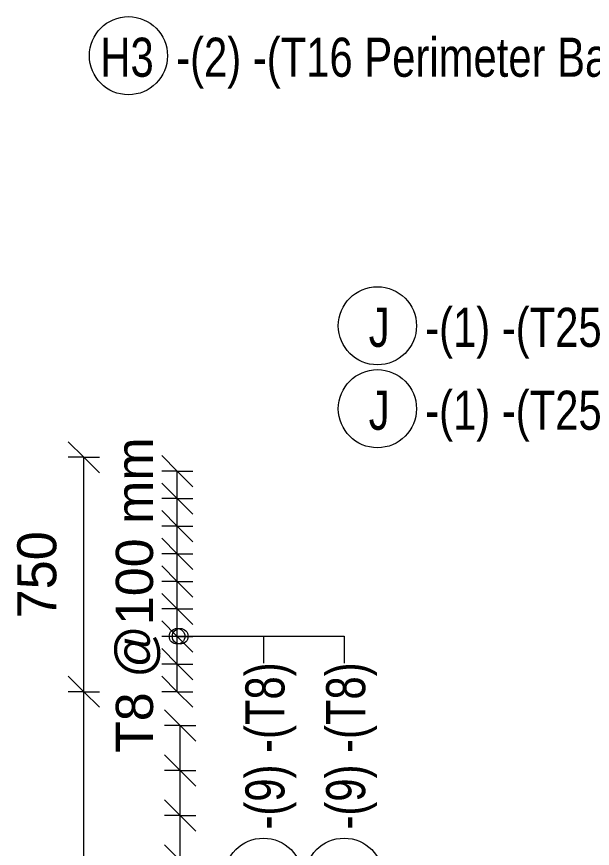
# Model space of a CAD drawing. Header units: millimetres. Extents: x -8986 to 3673, y -4076 to 6166.
# Drawn here: x -8986 to -7144, y 1789 to 4450 of the extents above; entities that cross this region are included whole.
import ezdxf

# ---------------------------------------------------------------- set-up
doc = ezdxf.new("R2010")
doc.units = ezdxf.units.MM
for name, color, linetype, lineweight in [('A-ANNO-DIMS', 211, 'Continuous', 9), ('A-ANNO-DIMS-50', 211, 'Continuous', 9), ('S-RBAR-IDEN', 171, 'Continuous', 9)]:
    doc.layers.add(name, color=color, linetype=linetype, lineweight=lineweight)
doc.styles.add('Arial_1', font='arial.ttf', dxfattribs={"height": 119.0625})
doc.styles.add('Nirmala UI Semilight', font='NirmalaS.ttf', dxfattribs={"width": 0.8, "height": 125})
doc.styles.add('Nirmala UI Semilight_1', font='NirmalaS.ttf', dxfattribs={"height": 125})
doc.dimstyles.new('Arrow_Filled_-_2_5_NI_UI_1', dxfattribs={"dimscale": 304.8, "dimtxt": 130.920493, "dimasz": 0.328084, "dimexe": 0.164042, "dimexo": 0.0625, "dimgap": 0.164042, "dimtad": 1, "dimdec": 4, "dimzin": 0, "dimdsep": 46, "dimtxsty": 'Arial_1', "dimblk1": 'OBLIQUE', "dimblk2": 'OBLIQUE', "dimsah": 1, "dimcen": 0.09, "dimazin": 0, "dimtfac": 1, "dimtdec": 4, "dimtix": 1, "dimtmove": 0, "dimatfit": 3, "dimfxl": 0.164042, "dimfxlon": 1, "dimtvp": 1, "dimtolj": 1, "dimtzin": 0, "dimarcsym": 2})
doc.dimstyles.new('Arrow_Filled_-_2_5_NI_UI_3', dxfattribs={"dimscale": 304.8, "dimtxt": 130.920493, "dimasz": 0.328084, "dimexe": 0.164042, "dimexo": 0.0625, "dimgap": 0.164042, "dimtad": 1, "dimdec": 4, "dimzin": 0, "dimdsep": 46, "dimtxsty": 'Nirmala UI Semilight_1', "dimblk1": 'OBLIQUE', "dimblk2": 'OBLIQUE', "dimsah": 1, "dimcen": 0.09, "dimazin": 0, "dimtfac": 1, "dimtdec": 4, "dimtix": 1, "dimtmove": 0, "dimatfit": 3, "dimfxl": 0.164042, "dimfxlon": 1, "dimtvp": 1, "dimtolj": 1, "dimtzin": 0, "dimarcsym": 2})

# ---------------------------------------------------------------- blocks, each defined once
blk = doc.blocks.new('M_Rebar Tag_rfa MARK - ARROW-794226-Elevation Front 1')
at = {"layer": 'S-RBAR-IDEN'}
blk.add_circle((-4341.9, 4689.8), 125, dxfattribs=at)
blk = doc.blocks.new('DIMBLOCK103-Elevation Front 1')
at = {"layer": 'A-ANNO-DIMS-50'}
for p, q in [((-8462.8, 1750), (-8512.8, 1800)), ((-8462.8, 1750), (-8512.8, 1750)), ((-8462.8, 1606.1), (-8462.8, 1750)), ((-8462.8, 1750), (-8412.8, 1700)), ((-8462.8, 1750), (-8412.8, 1750)), ((-8462.8, 1606.1), (-8512.8, 1656.1)), ((-8462.8, 1606.1), (-8512.8, 1606.1)), ((-8462.8, 1606.1), (-8412.8, 1556.1)), ((-8462.8, 1606.1), (-8412.8, 1606.1))]:
    blk.add_line(p, q, dxfattribs=at)
blk = doc.blocks.new('_Oblique')
at = {"color": 0, "linetype": 'ByBlock', "lineweight": -2}
blk.add_line((-0.5, -0.5), (0.5, 0.5), dxfattribs=at)
blk = doc.blocks.new('DIMBLOCK104-Elevation Front 1')
at = {"layer": 'A-ANNO-DIMS-50'}
for p, q in [((-8462.8, 1894), (-8512.8, 1944)), ((-8462.8, 1894), (-8512.8, 1894)), ((-8462.8, 1750), (-8462.8, 1894)), ((-8462.8, 1894), (-8412.8, 1844)), ((-8462.8, 1894), (-8412.8, 1894)), ((-8462.8, 1750), (-8512.8, 1800)), ((-8462.8, 1750), (-8512.8, 1750)), ((-8462.8, 1750), (-8412.8, 1700)), ((-8462.8, 1750), (-8412.8, 1750))]:
    blk.add_line(p, q, dxfattribs=at)
blk = doc.blocks.new('DIMBLOCK105-Elevation Front 1')
at = {"layer": 'A-ANNO-DIMS-50'}
for p, q in [((-8462.8, 2037.9), (-8512.8, 2087.9)), ((-8462.8, 2037.9), (-8512.8, 2037.9)), ((-8462.8, 1894), (-8462.8, 2037.9)), ((-8462.8, 2037.9), (-8412.8, 1987.9)), ((-8462.8, 2037.9), (-8412.8, 2037.9)), ((-8462.8, 1894), (-8512.8, 1944)), ((-8462.8, 1894), (-8512.8, 1894)), ((-8462.8, 1894), (-8412.8, 1844)), ((-8462.8, 1894), (-8412.8, 1894))]:
    blk.add_line(p, q, dxfattribs=at)
blk = doc.blocks.new('DIMBLOCK106-Elevation Front 1')
at = {"layer": 'A-ANNO-DIMS-50'}
for p, q in [((-8462.8, 2181.8), (-8512.8, 2231.8)), ((-8462.8, 2181.8), (-8512.8, 2181.8)), ((-8462.8, 2037.9), (-8462.8, 2181.8)), ((-8462.8, 2181.8), (-8412.8, 2131.8)), ((-8462.8, 2181.8), (-8412.8, 2181.8)), ((-8462.8, 2037.9), (-8512.8, 2087.9)), ((-8462.8, 2037.9), (-8512.8, 2037.9)), ((-8462.8, 2037.9), (-8412.8, 1987.9)), ((-8462.8, 2037.9), (-8412.8, 2037.9))]:
    blk.add_line(p, q, dxfattribs=at)
blk = doc.blocks.new('DIMBLOCK107-Elevation Front 1')
at = {"layer": 'A-ANNO-DIMS-50'}
for p, q in [((-8462.8, 2181.8), (-8512.8, 2231.8)), ((-8462.8, 2181.8), (-8512.8, 2181.8)), ((-8462.8, -553.1), (-8462.8, 2181.8)), ((-8462.8, 2037.9), (-8462.8, 2181.8)), ((-8462.8, 2181.8), (-8412.8, 2131.8)), ((-8462.8, 2181.8), (-8412.8, 2181.8)), ((-8462.8, 2037.9), (-8512.8, 2087.9)), ((-8462.8, 2037.9), (-8512.8, 2037.9)), ((-8462.8, 1894), (-8462.8, 2037.9)), ((-8462.8, 2037.9), (-8412.8, 1987.9)), ((-8462.8, 2037.9), (-8412.8, 2037.9)), ((-8462.8, 1894), (-8512.8, 1944)), ((-8462.8, 1894), (-8512.8, 1894)), ((-8462.8, 1750), (-8462.8, 1894)), ((-8462.8, 1894), (-8412.8, 1844)), ((-8462.8, 1894), (-8412.8, 1894)), ((-8462.8, 1750), (-8512.8, 1800)), ((-8462.8, 1750), (-8512.8, 1750)), ((-8462.8, 1606.1), (-8462.8, 1750)), ((-8462.8, 1750), (-8412.8, 1700)), ((-8462.8, 1750), (-8412.8, 1750)), ((-8462.8, 1606.1), (-8512.8, 1656.1)), ((-8462.8, 1606.1), (-8512.8, 1606.1)), ((-8462.8, 1462.1), (-8462.8, 1606.1)), ((-8462.8, 1606.1), (-8412.8, 1556.1)), ((-8462.8, 1606.1), (-8412.8, 1606.1)), ((-8462.8, 1462.1), (-8512.8, 1512.1)), ((-8462.8, 1462.1), (-8512.8, 1462.1)), ((-8462.8, 1318.2), (-8462.8, 1462.1)), ((-8462.8, 1462.1), (-8412.8, 1412.1)), ((-8462.8, 1462.1), (-8412.8, 1462.1)), ((-8462.8, 1318.2), (-8512.8, 1368.2)), ((-8462.8, 1318.2), (-8512.8, 1318.2)), ((-8462.8, 1174.2), (-8462.8, 1318.2)), ((-8462.8, 1318.2), (-8412.8, 1268.2)), ((-8462.8, 1318.2), (-8412.8, 1318.2)), ((-8462.8, 1174.2), (-8512.8, 1224.2)), ((-8462.8, 1174.2), (-8512.8, 1174.2)), ((-8462.8, 1030.3), (-8462.8, 1174.2)), ((-8462.8, 1174.2), (-8412.8, 1124.2)), ((-8462.8, 1174.2), (-8412.8, 1174.2)), ((-8462.8, 1030.3), (-8512.8, 1080.3)), ((-8462.8, 1030.3), (-8512.8, 1030.3)), ((-8462.8, 886.3), (-8462.8, 1030.3)), ((-8462.8, 1030.3), (-8412.8, 980.3)), ((-8462.8, 1030.3), (-8412.8, 1030.3)), ((-8462.8, 886.3), (-8512.8, 936.3)), ((-8462.8, 886.3), (-8512.8, 886.3)), ((-8462.8, 742.4), (-8462.8, 886.3)), ((-8462.8, 886.3), (-8412.8, 836.3)), ((-8462.8, 886.3), (-8412.8, 886.3)), ((-8462.8, 742.4), (-8512.8, 792.4)), ((-8462.8, 742.4), (-8512.8, 742.4)), ((-8462.8, 598.5), (-8462.8, 742.4)), ((-8462.8, 742.4), (-8412.8, 692.4)), ((-8462.8, 742.4), (-8412.8, 742.4)), ((-8462.8, 598.5), (-8512.8, 648.5)), ((-8462.8, 598.5), (-8512.8, 598.5)), ((-8462.8, 454.5), (-8462.8, 598.5)), ((-8462.8, 598.5), (-8412.8, 548.5)), ((-8462.8, 598.5), (-8412.8, 598.5)), ((-8462.8, 454.5), (-8512.8, 504.5)), ((-8462.8, 454.5), (-8512.8, 454.5)), ((-8462.8, 310.6), (-8462.8, 454.5)), ((-8462.8, 454.5), (-8412.8, 404.5)), ((-8462.8, 454.5), (-8412.8, 454.5)), ((-8462.8, 310.6), (-8512.8, 360.6)), ((-8462.8, 310.6), (-8512.8, 310.6)), ((-8462.8, 166.6), (-8462.8, 310.6)), ((-8462.8, 310.6), (-8412.8, 260.6)), ((-8462.8, 310.6), (-8412.8, 310.6)), ((-8462.8, 166.6), (-8512.8, 216.6)), ((-8462.8, 166.6), (-8512.8, 166.6)), ((-8462.8, 22.7), (-8462.8, 166.6)), ((-8462.8, 166.6), (-8412.8, 116.6)), ((-8462.8, 166.6), (-8412.8, 166.6)), ((-8462.8, 22.7), (-8512.8, 72.7)), ((-8462.8, 22.7), (-8512.8, 22.7)), ((-8462.8, -121.3), (-8462.8, 22.7)), ((-8462.8, 22.7), (-8412.8, -27.3)), ((-8462.8, 22.7), (-8412.8, 22.7)), ((-8462.8, -121.3), (-8512.8, -71.3)), ((-8462.8, -121.3), (-8512.8, -121.3)), ((-8462.8, -265.2), (-8462.8, -121.3)), ((-8462.8, -121.3), (-8412.8, -171.3)), ((-8462.8, -121.3), (-8412.8, -121.3)), ((-8462.8, -265.2), (-8512.8, -215.2)), ((-8462.8, -265.2), (-8512.8, -265.2)), ((-8462.8, -409.1), (-8462.8, -265.2)), ((-8462.8, -265.2), (-8412.8, -315.2)), ((-8462.8, -265.2), (-8412.8, -265.2)), ((-8462.8, -409.1), (-8512.8, -359.1)), ((-8462.8, -409.1), (-8512.8, -409.1)), ((-8462.8, -553.1), (-8462.8, -409.1)), ((-8462.8, -409.1), (-8412.8, -459.1)), ((-8462.8, -409.1), (-8412.8, -409.1)), ((-8462.8, -553.1), (-8512.8, -503.1)), ((-8462.8, -553.1), (-8512.8, -553.1)), ((-8462.8, -553.1), (-8412.8, -603.1)), ((-8462.8, -553.1), (-8412.8, -553.1))]:
    blk.add_line(p, q, dxfattribs=at)
blk = doc.blocks.new('_None')
blk = doc.blocks.new('DIMBLOCK108-Elevation Front 1')
at = {"layer": 'A-ANNO-DIMS-50'}
for p, q in [((-8472, 2378.2), (-8522, 2428.2)), ((-8472, 2378.2), (-8522, 2378.2)), ((-8472, 2290), (-8472, 2378.2)), ((-8472, 2378.2), (-8422, 2328.2)), ((-8472, 2378.2), (-8422, 2378.2)), ((-8472, 2290), (-8522, 2340)), ((-8472, 2290), (-8522, 2290)), ((-8472, 2290), (-8422, 2240)), ((-8472, 2290), (-8422, 2290))]:
    blk.add_line(p, q, dxfattribs=at)
blk = doc.blocks.new('DIMBLOCK109-Elevation Front 1')
at = {"layer": 'A-ANNO-DIMS-50'}
for p, q in [((-8472, 2466.5), (-8522, 2516.5)), ((-8472, 2466.5), (-8522, 2466.5)), ((-8472, 2378.2), (-8472, 2466.5)), ((-8472, 2466.5), (-8422, 2416.5)), ((-8472, 2466.5), (-8422, 2466.5)), ((-8472, 2378.2), (-8522, 2428.2)), ((-8472, 2378.2), (-8522, 2378.2)), ((-8472, 2378.2), (-8422, 2328.2)), ((-8472, 2378.2), (-8422, 2378.2))]:
    blk.add_line(p, q, dxfattribs=at)
blk = doc.blocks.new('DIMBLOCK110-Elevation Front 1')
at = {"layer": 'A-ANNO-DIMS-50'}
for p, q in [((-8472, 2554.7), (-8522, 2604.7)), ((-8472, 2554.7), (-8522, 2554.7)), ((-8472, 2466.5), (-8472, 2554.7)), ((-8472, 2554.7), (-8422, 2504.7)), ((-8472, 2554.7), (-8422, 2554.7)), ((-8472, 2466.5), (-8522, 2516.5)), ((-8472, 2466.5), (-8522, 2466.5)), ((-8472, 2466.5), (-8422, 2416.5)), ((-8472, 2466.5), (-8422, 2466.5))]:
    blk.add_line(p, q, dxfattribs=at)
blk = doc.blocks.new('DIMBLOCK111-Elevation Front 1')
at = {"layer": 'A-ANNO-DIMS-50'}
for p, q in [((-8472, 2643), (-8522, 2693)), ((-8472, 2643), (-8522, 2643)), ((-8472, 2554.7), (-8472, 2643)), ((-8472, 2643), (-8422, 2593)), ((-8472, 2643), (-8422, 2643)), ((-8472, 2554.7), (-8522, 2604.7)), ((-8472, 2554.7), (-8522, 2554.7)), ((-8472, 2554.7), (-8422, 2504.7)), ((-8472, 2554.7), (-8422, 2554.7))]:
    blk.add_line(p, q, dxfattribs=at)
blk = doc.blocks.new('DIMBLOCK112-Elevation Front 1')
at = {"layer": 'A-ANNO-DIMS-50'}
for p, q in [((-8472, 2731.2), (-8522, 2781.2)), ((-8472, 2731.2), (-8522, 2731.2)), ((-8472, 2643), (-8472, 2731.2)), ((-8472, 2731.2), (-8422, 2681.2)), ((-8472, 2731.2), (-8422, 2731.2)), ((-8472, 2643), (-8522, 2693)), ((-8472, 2643), (-8522, 2643)), ((-8472, 2643), (-8422, 2593)), ((-8472, 2643), (-8422, 2643))]:
    blk.add_line(p, q, dxfattribs=at)
blk = doc.blocks.new('DIMBLOCK113-Elevation Front 1')
at = {"layer": 'A-ANNO-DIMS-50'}
for p, q in [((-8472, 2819.5), (-8522, 2869.5)), ((-8472, 2819.5), (-8522, 2819.5)), ((-8472, 2731.2), (-8472, 2819.5)), ((-8472, 2819.5), (-8422, 2769.5)), ((-8472, 2819.5), (-8422, 2819.5)), ((-8472, 2731.2), (-8522, 2781.2)), ((-8472, 2731.2), (-8522, 2731.2)), ((-8472, 2731.2), (-8422, 2681.2)), ((-8472, 2731.2), (-8422, 2731.2))]:
    blk.add_line(p, q, dxfattribs=at)
blk = doc.blocks.new('DIMBLOCK114-Elevation Front 1')
at = {"layer": 'A-ANNO-DIMS-50'}
for p, q in [((-8472, 2907.7), (-8522, 2957.7)), ((-8472, 2907.7), (-8522, 2907.7)), ((-8472, 2819.5), (-8472, 2907.7)), ((-8472, 2907.7), (-8422, 2857.7)), ((-8472, 2907.7), (-8422, 2907.7)), ((-8472, 2819.5), (-8522, 2869.5)), ((-8472, 2819.5), (-8522, 2819.5)), ((-8472, 2819.5), (-8422, 2769.5)), ((-8472, 2819.5), (-8422, 2819.5))]:
    blk.add_line(p, q, dxfattribs=at)
blk = doc.blocks.new('DIMBLOCK115-Elevation Front 1')
at = {"layer": 'A-ANNO-DIMS-50'}
for p, q in [((-8472, 2996), (-8522, 3046)), ((-8472, 2996), (-8522, 2996)), ((-8472, 2907.7), (-8472, 2996)), ((-8472, 2996), (-8422, 2946)), ((-8472, 2996), (-8422, 2996)), ((-8472, 2907.7), (-8522, 2957.7)), ((-8472, 2907.7), (-8522, 2907.7)), ((-8472, 2907.7), (-8422, 2857.7)), ((-8472, 2907.7), (-8422, 2907.7))]:
    blk.add_line(p, q, dxfattribs=at)
blk = doc.blocks.new('DIMBLOCK116-Elevation Front 1')
at = {"layer": 'A-ANNO-DIMS-50'}
for p, q in [((-8472, 2996), (-8522, 3046)), ((-8472, 2996), (-8522, 2996)), ((-8472, 2290), (-8472, 2996)), ((-8472, 2907.7), (-8472, 2996)), ((-8472, 2996), (-8422, 2946)), ((-8472, 2996), (-8422, 2996)), ((-8472, 2907.7), (-8522, 2957.7)), ((-8472, 2907.7), (-8522, 2907.7)), ((-8472, 2819.5), (-8472, 2907.7)), ((-8472, 2907.7), (-8422, 2857.7)), ((-8472, 2907.7), (-8422, 2907.7)), ((-8472, 2819.5), (-8522, 2869.5)), ((-8472, 2819.5), (-8522, 2819.5)), ((-8472, 2731.2), (-8472, 2819.5)), ((-8472, 2819.5), (-8422, 2769.5)), ((-8472, 2819.5), (-8422, 2819.5)), ((-8472, 2731.2), (-8522, 2781.2)), ((-8472, 2731.2), (-8522, 2731.2)), ((-8472, 2643), (-8472, 2731.2)), ((-8472, 2731.2), (-8422, 2681.2)), ((-8472, 2731.2), (-8422, 2731.2)), ((-8472, 2643), (-8522, 2693)), ((-8472, 2643), (-8522, 2643)), ((-8472, 2554.7), (-8472, 2643)), ((-8472, 2643), (-8422, 2593)), ((-8472, 2643), (-8422, 2643)), ((-8472, 2554.7), (-8522, 2604.7)), ((-8472, 2554.7), (-8522, 2554.7)), ((-8472, 2466.5), (-8472, 2554.7)), ((-8472, 2554.7), (-8422, 2504.7)), ((-8472, 2554.7), (-8422, 2554.7)), ((-8472, 2466.5), (-8522, 2516.5)), ((-8472, 2466.5), (-8522, 2466.5)), ((-8472, 2378.2), (-8472, 2466.5)), ((-8472, 2466.5), (-8422, 2416.5)), ((-8472, 2466.5), (-8422, 2466.5)), ((-8472, 2378.2), (-8522, 2428.2)), ((-8472, 2378.2), (-8522, 2378.2)), ((-8472, 2290), (-8472, 2378.2)), ((-8472, 2378.2), (-8422, 2328.2)), ((-8472, 2378.2), (-8422, 2378.2)), ((-8472, 2290), (-8522, 2340)), ((-8472, 2290), (-8522, 2290)), ((-8472, 2290), (-8422, 2240)), ((-8472, 2290), (-8422, 2290))]:
    blk.add_line(p, q, dxfattribs=at)
blk = doc.blocks.new('M_Rebar Tag_rfa MARK - DOT 1 MM-794228-Elevation Front 1')
at = {"layer": 'S-RBAR-IDEN'}
blk.add_circle((-4935.3, 5538.6), 125, dxfattribs=at)
blk = doc.blocks.new('DIMBLOCK118-Elevation Front 1')
at = {"layer": 'A-ANNO-DIMS-50'}
for p, q in [((-8770.9, 2290), (-8820.9, 2340)), ((-8770.9, 2290), (-8820.9, 2290)), ((-8770.9, -645), (-8770.9, 2290)), ((-8770.9, 2290), (-8720.9, 2240)), ((-8770.9, 2290), (-8720.9, 2290)), ((-8770.9, -645), (-8820.9, -595)), ((-8770.9, -645), (-8820.9, -645)), ((-8770.9, -645), (-8720.9, -695)), ((-8770.9, -645), (-8720.9, -645))]:
    blk.add_line(p, q, dxfattribs=at)
at = {"layer": 'A-ANNO-DIMS-50', "color": 0, "insert": (-8984, 632.1), "char_height": 125, "width": 457.032, "attachment_point": 1, "rotation": 90, "line_spacing_factor": 1.142579, "style": 'Nirmala UI Semilight_1'}
blk.add_mtext('2935', dxfattribs=at)
blk = doc.blocks.new('DIMBLOCK119-Elevation Front 1')
at = {"layer": 'A-ANNO-DIMS-50'}
for p, q in [((-8770.9, 3040), (-8820.9, 3090)), ((-8770.9, 3040), (-8820.9, 3040)), ((-8770.9, 2290), (-8770.9, 3040)), ((-8770.9, 3040), (-8720.9, 2990)), ((-8770.9, 3040), (-8720.9, 3040)), ((-8770.9, 2290), (-8820.9, 2340)), ((-8770.9, 2290), (-8820.9, 2290)), ((-8770.9, 2290), (-8720.9, 2240)), ((-8770.9, 2290), (-8720.9, 2290))]:
    blk.add_line(p, q, dxfattribs=at)
at = {"layer": 'A-ANNO-DIMS-50', "color": 0, "insert": (-8984, 2524.6), "char_height": 125, "width": 337.061, "attachment_point": 1, "rotation": 90, "line_spacing_factor": 1.142579, "style": 'Nirmala UI Semilight_1'}
blk.add_mtext('750', dxfattribs=at)

msp = doc.modelspace()

# ---------------------------------------------------------------- linework, layer by layer
at = {"layer": 'S-RBAR-IDEN'}
for p, q in [((-8472.7657, 2467.19671), (-8196.64023, 2467.19671)), ((-8462.7657, 2467.19671), (-7938.37148, 2467.19671)), ((-8196.64023, 2467.19671), (-8196.64023, 2380.99176)), ((-7938.37148, 2467.19671), (-7938.37148, 2380.99176))]:
    msp.add_line(p, q, dxfattribs=at)
for centre in [(-8472.7657, 2467.19671), (-8462.7657, 2467.19671)]:
    msp.add_circle(centre, 25, dxfattribs=at)

# ---------------------------------------------------------------- block references
for p in [(-4286.46644, -364.84199), (-3490.06644, -1228.98651), (-3490.06644, -1494.33117)]:
    msp.add_blockref('M_Rebar Tag_rfa MARK - ARROW-794226-Elevation Front 1', p, dxfattribs=at)
at = {"layer": 'S-RBAR-IDEN', "rotation": 89.99999999999991}
for p in [(-2658.08557, 6631.53887), (-2399.81682, 6631.53887)]:
    msp.add_blockref('M_Rebar Tag_rfa MARK - DOT 1 MM-794228-Elevation Front 1', p, dxfattribs=at)

# ---------------------------------------------------------------- texts
at = {"layer": 'S-RBAR-IDEN', "char_height": 125, "attachment_point": 1, "style": 'Nirmala UI Semilight'}
for s, insert, width in [('H3', (-8718.34038, 4382.54428), 208.43875), ('-(2) -(T16 Perimeter Bar)', (-8475.61473, 4382.54428), 1747.67875), ('J', (-7859.74038, 3518.39975), 57.7215), ('-(1) -(T25)', (-7679.21473, 3518.39975), 705.485), ('J', (-7859.74038, 3253.05509), 57.7215), ('-(1) -(T25)', (-7679.21473, 3253.05509), 705.485)]:
    msp.add_mtext(s, dxfattribs=dict(at, insert=insert, width=width))
at = {"layer": 'S-RBAR-IDEN', "char_height": 125, "width": 641.35, "attachment_point": 1, "rotation": 90, "style": 'Nirmala UI Semilight'}
for insert in [(-8254.2426, 1848.99176), (-7995.97386, 1848.99176)]:
    msp.add_mtext('-(9) -(T8)', dxfattribs=dict(at, insert=insert))

# ---------------------------------------------------------------- dimensions: what is measured, and where the dimension line sits
at = {"layer": 'A-ANNO-DIMS'}
for base, p1, p2, override, picture, middle in [((-8770.94704, 3040), (-8720.94704, 2290), (-8720.94704, 3040), {"dimpost": '<>', "dimfxl": 750}, 'DIMBLOCK119-Elevation Front 1', (-8885.53909, 2665)), ((-8770.94704, 2290), (-8720.94704, -645), (-8720.94704, 2290), {"dimpost": '<>', "dimfxl": 2935}, 'DIMBLOCK118-Elevation Front 1', (-8885.58267, 822.5))]:
    dim = msp.add_linear_dim(base=base, p1=p1, p2=p2, angle=90, dimstyle='Arrow_Filled_-_2_5_NI_UI_3', override=override, dxfattribs=at)
    dim.commit()
    dim.dimension.update_dxf_attribs({"geometry": picture, "text_midpoint": middle})
for base, p1, p2, text, override, picture, middle in [((-8472.03686, 2996), (-8422.03686, 2290), (-8422.03686, 2996), '706', {"dimpost": '<>', "dimblk1": 'None', "dimblk2": 'None', "dimsah": 1, "dimfxl": 706}, 'DIMBLOCK116-Elevation Front 1', (-8582.82696, 2643)), ((-8472.03686, 2996), (-8422.03686, 2907.75), (-8422.03686, 2996), ' ', {"dimpost": '<>', "dimfxl": 88.25}, 'DIMBLOCK115-Elevation Front 1', (-8472.03686, 2951.875)), ((-8472.03686, 2907.75), (-8422.03686, 2819.5), (-8422.03686, 2907.75), ' ', {"dimpost": '<>', "dimfxl": 88.25}, 'DIMBLOCK114-Elevation Front 1', (-8472.03686, 2863.625)), ((-8472.03686, 2819.5), (-8422.03686, 2731.25), (-8422.03686, 2819.5), ' ', {"dimpost": '<>', "dimfxl": 88.25}, 'DIMBLOCK113-Elevation Front 1', (-8472.03686, 2775.375)), ((-8472.03686, 2731.25), (-8422.03686, 2643), (-8422.03686, 2731.25), ' ', {"dimpost": '<>', "dimfxl": 88.25}, 'DIMBLOCK112-Elevation Front 1', (-8472.03686, 2687.125)), ((-8472.03686, 2643), (-8422.03686, 2554.75), (-8422.03686, 2643), ' ', {"dimpost": '<>', "dimfxl": 88.25}, 'DIMBLOCK111-Elevation Front 1', (-8472.03686, 2598.875)), ((-8472.03686, 2554.75), (-8422.03686, 2466.5), (-8422.03686, 2554.75), ' ', {"dimpost": '<>', "dimfxl": 88.25}, 'DIMBLOCK110-Elevation Front 1', (-8472.03686, 2510.625)), ((-8472.03686, 2466.5), (-8422.03686, 2378.25), (-8422.03686, 2466.5), ' ', {"dimpost": '<>', "dimfxl": 88.25}, 'DIMBLOCK109-Elevation Front 1', (-8472.03686, 2422.375)), ((-8472.03686, 2378.25), (-8422.03686, 2290), (-8422.03686, 2378.25), ' ', {"dimpost": '<>', "dimfxl": 88.25}, 'DIMBLOCK108-Elevation Front 1', (-8472.03686, 2334.125)), ((-8462.80616, 2181.837), (-8412.80616, -553.08289), (-8412.80616, 2181.837), '2735', {"dimpost": '<>', "dimblk1": 'None', "dimblk2": 'None', "dimsah": 1, "dimfxl": 2734.919896}, 'DIMBLOCK107-Elevation Front 1', (-8573.63687, 814.37706)), ((-8462.80616, 2181.837), (-8412.80616, 2037.89385), (-8412.80616, 2181.837), ' ', {"dimpost": '<>', "dimfxl": 143.943152}, 'DIMBLOCK106-Elevation Front 1', (-8462.80616, 2109.86543)), ((-8462.80616, 2037.89385), (-8412.80616, 1893.9507), (-8412.80616, 2037.89385), ' ', {"dimpost": '<>', "dimfxl": 143.943152}, 'DIMBLOCK105-Elevation Front 1', (-8462.80616, 1965.92227)), ((-8462.80616, 1893.9507), (-8412.80616, 1750.00755), (-8412.80616, 1893.9507), ' ', {"dimpost": '<>', "dimfxl": 143.943152}, 'DIMBLOCK104-Elevation Front 1', (-8462.80616, 1821.97912)), ((-8462.80616, 1750.00755), (-8412.80616, 1606.06439), (-8412.80616, 1750.00755), ' ', {"dimpost": '<>', "dimfxl": 143.943152}, 'DIMBLOCK103-Elevation Front 1', (-8462.80616, 1678.03597))]:
    dim = msp.add_linear_dim(base=base, p1=p1, p2=p2, angle=90, text=text, dimstyle='Arrow_Filled_-_2_5_NI_UI_1', override=override, dxfattribs=at)
    dim.commit()
    dim.dimension.update_dxf_attribs({"geometry": picture, "text_midpoint": middle})

# ---------------------------------------------------------------- next in the draw order: texts
at = {"layer": 'S-RBAR-IDEN', "insert": (-8668.69976, 2093.87051), "char_height": 119.0625, "width": 1238.6071875, "attachment_point": 1, "rotation": 90, "style": 'Arial_1', "bg_fill": 3, "box_fill_scale": 0, "bg_fill_color": 256, "bg_fill_true_color": 3254780160, "bg_fill_transparency": 256}
msp.add_mtext('T8 @100 mm', dxfattribs=at)

doc.saveas('drawing.dxf')
